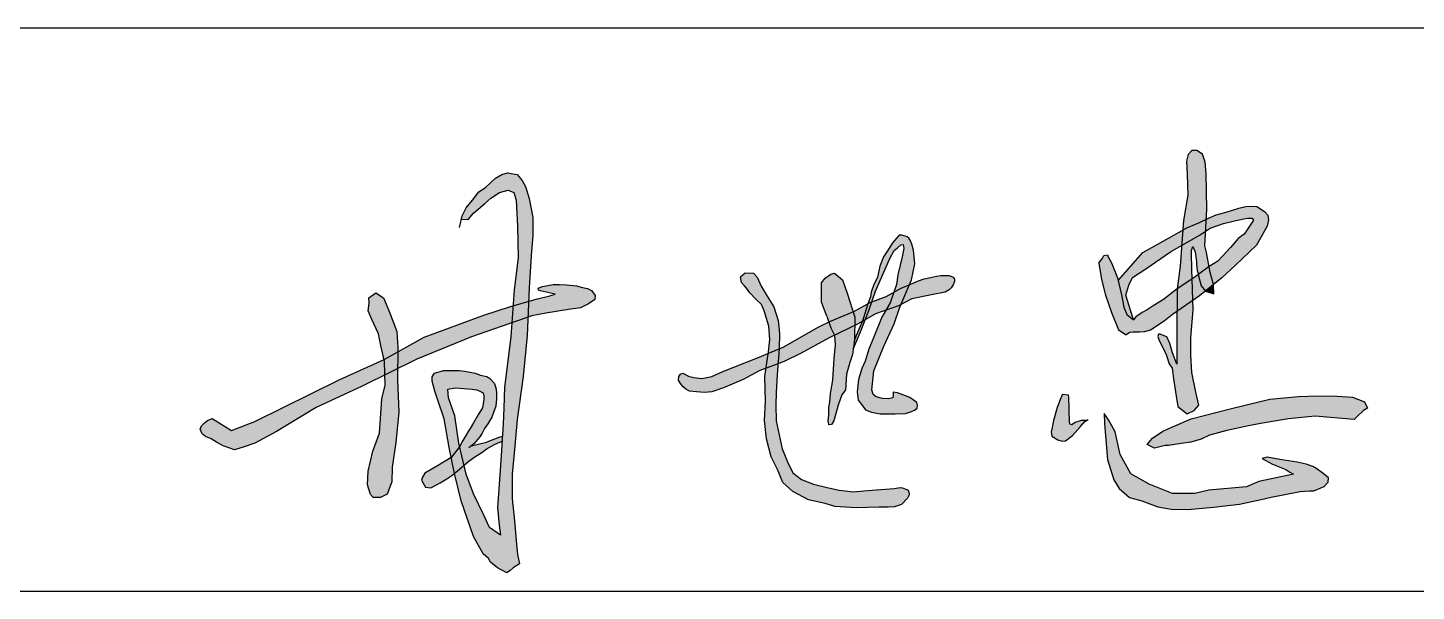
# Model space of a CAD drawing. Extents: x 9731685 to 18866768, y -962146 to 194094.
# Drawn here: x 9819025 to 9820628, y -252106 to -251456 of the extents above; entities that cross this region are included whole.
import ezdxf

# ---------------------------------------------------------------- set-up
doc = ezdxf.new("R2010")
doc.units = 0
doc.header["$LTSCALE"] = 1000
doc.layers.get('0').update_dxf_attribs({"linetype": 'CONTINUOUS'})
doc.layers.add('HATCH', color=254, linetype='CONTINUOUS')

msp = doc.modelspace()

# ---------------------------------------------------------------- hatches: boundary and pattern name
at = {"layer": 'HATCH'}
for points in [[(9820384.9, -251624.2), (9820383.9, -251611.2), (9820380.7, -251602.1), (9820374.4, -251597.9), (9820368.4, -251597.9), (9820364.2, -251602.5), (9820362.5, -251610.2), (9820363.2, -251625.3), (9820363.9, -251649.4), (9820359, -251678.5), (9820358.1, -251689.6), (9820362.8, -251686.9), (9820377.2, -251681.1), (9820385, -251677.3), (9820385.6, -251665.6)], [(9819605.7, -251719.1), (9819607.8, -251695.6), (9819607.6, -251675), (9819603.6, -251653.1), (9819599.3, -251639.5), (9819595.3, -251632.6), (9819589.7, -251625.6), (9819578.5, -251623.5), (9819572, -251625.4), (9819564.6, -251629.9), (9819553.1, -251640.6), (9819545.3, -251645.6), (9819538.1, -251655), (9819530.6, -251663.8), (9819526.3, -251673.4), (9819525.5, -251676.9), (9819532.9, -251677.6), (9819539.3, -251670.2), (9819552.4, -251659.1), (9819559.2, -251653), (9819569.3, -251646.3), (9819579.1, -251643.6), (9819585.8, -251646.3), (9819588.5, -251655.1), (9819589.9, -251685.1), (9819590.6, -251721.1), (9819586.2, -251758.9), (9819584.9, -251777), (9819602.7, -251771.9), (9819603.3, -251756.1)], [(9820456.4, -251672.5), (9820452.4, -251668.3), (9820443.6, -251662.6), (9820438.4, -251662), (9820430.7, -251662.3), (9820422.6, -251664.5), (9820408, -251668.9), (9820396.7, -251672.1), (9820387.7, -251676), (9820385, -251677.3), (9820384.3, -251691), (9820389.7, -251687.5), (9820405.2, -251682.2), (9820417.8, -251678.9), (9820428.6, -251676.6), (9820433.2, -251675.8), (9820438.1, -251675.9), (9820439.8, -251678.4), (9820428.8, -251694.4), (9820422, -251699.4), (9820413.3, -251709.8), (9820398.5, -251725.5), (9820388.4, -251731.5), (9820389.8, -251738.6), (9820393.6, -251752.4), (9820403.2, -251744.7), (9820419, -251730.1), (9820443.1, -251707.2), (9820455.4, -251685), (9820457.1, -251678)], [(9820385, -251677.3), (9820377.2, -251681.1), (9820362.8, -251686.9), (9820358.1, -251689.6), (9820356.9, -251707.3), (9820378.1, -251695.1), (9820384.3, -251691)], [(9820012.8, -251738.4), (9820020, -251722.4), (9820024.9, -251713.3), (9820028.6, -251710.2), (9820032.7, -251706.7), (9820035.2, -251706.2), (9820036, -251711), (9820034.1, -251720.4), (9820028.9, -251741.1), (9820027.6, -251752.6), (9820024.5, -251761.3), (9820025.9, -251760.6), (9820032.9, -251756.6), (9820042.6, -251752.4), (9820045, -251747.1), (9820048.7, -251728.6), (9820047.1, -251713), (9820045.3, -251705.8), (9820043.5, -251701.4), (9820041.8, -251698.8), (9820039.8, -251697.4), (9820033.6, -251695.6), (9820030.5, -251695.6), (9820022.9, -251704.5), (9820019.7, -251709.3), (9820016.3, -251714.7), (9820012.6, -251720.4), (9820008.4, -251731.2), (9820005.5, -251744.1), (9820001.1, -251753.6), (9819998.1, -251761.1), (9819997.6, -251766.8), (9819994.4, -251774.8), (9819997.2, -251773.2), (9819999.1, -251772.5), (9820003.4, -251760.3)], [(9820315.4, -251734.2), (9820343.7, -251714.8), (9820356.9, -251707.3), (9820358.1, -251689.6), (9820353.8, -251692.1), (9820329.3, -251706), (9820311.8, -251715.7), (9820283.4, -251747.7), (9820287.2, -251764.5), (9820290, -251778.6), (9820293.5, -251787.2), (9820301.1, -251793.3), (9820292.3, -251764.9), (9820295.6, -251753.3), (9820300.1, -251744.3)], [(9820384.3, -251691), (9820378.1, -251695.1), (9820356.9, -251707.3), (9820355.1, -251731.2), (9820351.6, -251757.6), (9820368.9, -251745.9), (9820368.6, -251734.6), (9820368.1, -251716.4), (9820368.2, -251713.1), (9820369.7, -251708.5), (9820372.5, -251714.9), (9820373.9, -251726), (9820374, -251729), (9820374.7, -251736.3), (9820376.2, -251740.5), (9820388.4, -251731.5), (9820385.3, -251715.5), (9820383.5, -251707.8)], [(9820282.7, -251744.9), (9820281.1, -251741), (9820275.6, -251727.4), (9820272, -251720.4), (9820271.3, -251718.2), (9820266.9, -251718.9), (9820265.3, -251722), (9820261.2, -251727.9), (9820264.3, -251746.6), (9820268.7, -251764.7), (9820275.9, -251784.6), (9820283.9, -251804.8), (9820292.6, -251810.6), (9820296.8, -251808), (9820300.4, -251807.5), (9820303, -251807.3), (9820308, -251807.3), (9820313.5, -251807.2), (9820320.6, -251805.2), (9820336.7, -251794.7), (9820346.1, -251787), (9820351.4, -251783.4), (9820351.6, -251757.6), (9820335.7, -251769.8), (9820323.8, -251777.2), (9820316.8, -251781.5), (9820311.2, -251784.6), (9820303.8, -251789.9), (9820301.1, -251793.3), (9820293.5, -251787.2), (9820290, -251778.6), (9820287.2, -251764.5)], [(9819891, -251793.9), (9819885.9, -251778.2), (9819878.4, -251766), (9819871.4, -251754.5), (9819866.7, -251744.1), (9819862.5, -251739.2), (9819852.9, -251738.8), (9819847.6, -251743.7), (9819848.7, -251750.3), (9819851.6, -251753.7), (9819854.4, -251756.8), (9819858.2, -251762), (9819865.1, -251769.2), (9819871.8, -251775.4), (9819874.8, -251782.9), (9819880.2, -251800.5), (9819881.5, -251815.7), (9819879.6, -251830.1), (9819879.3, -251832.1), (9819892, -251826.7), (9819892.5, -251808.8)], [(9819970.5, -251762.5), (9819965.2, -251746.9), (9819956, -251739.3), (9819951.6, -251740.5), (9819945.2, -251745.3), (9819940.8, -251750.5), (9819940.8, -251758.9), (9819940.8, -251773), (9819947.2, -251789), (9819949.5, -251795.7), (9819950.5, -251795.2), (9819977.5, -251783.8)], [(9820083.8, -251761.1), (9820088.5, -251758.6), (9820090.6, -251756.3), (9820092.8, -251752.8), (9820094.3, -251749), (9820094.3, -251746.2), (9820093.9, -251745.1), (9820092.9, -251743.8), (9820088.3, -251742.2), (9820078.9, -251742.2), (9820073.9, -251742.9), (9820066.9, -251744.2), (9820059.3, -251745.9), (9820051.6, -251748.6), (9820043.9, -251751.9), (9820042.6, -251752.4), (9820032.4, -251775.6), (9820045.2, -251768.8), (9820067.9, -251764.5)], [(9820368.9, -251745.9), (9820351.6, -251757.6), (9820351.4, -251783.4), (9820369.6, -251770.9)], [(9820379.3, -251754), (9820376, -251742.5), (9820376.2, -251740.5), (9820370.6, -251744.7), (9820368.9, -251745.9), (9820369.6, -251770.9), (9820377.4, -251765.6), (9820384.2, -251760)], [(9820389.8, -251738.6), (9820388.4, -251731.5), (9820388.4, -251731.5), (9820376.2, -251740.5), (9820376, -251742.5), (9820379.3, -251754), (9820384.2, -251760), (9820393.6, -251752.4)], [(9819450.7, -251806.6), (9819442.3, -251784.5), (9819435.3, -251767.8), (9819426.5, -251762.2), (9819418.3, -251767.8), (9819418.9, -251774.1), (9819417.7, -251782.9), (9819422, -251792.8), (9819429.5, -251809.3), (9819432.4, -251822.7), (9819436, -251839), (9819451.9, -251830.2), (9819452, -251825.1)], [(9819672, -251774.7), (9819679.4, -251769.6), (9819679.6, -251765.3), (9819675.3, -251759.5), (9819670.7, -251757.2), (9819665, -251755.8), (9819658.2, -251754.1), (9819646.6, -251752.9), (9819638.6, -251752.5), (9819631, -251752.5), (9819625, -251753.5), (9819618.8, -251754.7), (9819614, -251756.8), (9819614.5, -251759.3), (9819619.6, -251760.5), (9819626.4, -251762.2), (9819633.4, -251763.6), (9819627.2, -251765.5), (9819613, -251769), (9819602.7, -251771.9), (9819602, -251790.3), (9819606.6, -251788.7), (9819622.9, -251785.4), (9819648.7, -251781.1), (9819662.9, -251779.5)], [(9820020.3, -251773.4), (9820024.5, -251761.3), (9820015.6, -251766.2), (9819999.1, -251772.5), (9819995.6, -251782.3), (9819991.4, -251793.1), (9820003.3, -251786.3), (9820015.3, -251782)], [(9820042.6, -251752.4), (9820032.9, -251756.6), (9820025.9, -251760.6), (9820024.5, -251761.3), (9820020.3, -251773.4), (9820015.3, -251782), (9820030, -251776.9), (9820032.4, -251775.6)], [(9820393.6, -251752.4), (9820384.2, -251760), (9820394, -251763.1)], [(9819536.9, -251812.9), (9819583.6, -251796.7), (9819584.9, -251777), (9819582, -251777.9), (9819551.3, -251787.9), (9819482.4, -251813.3), (9819451.9, -251830.2), (9819451.6, -251849.6), (9819473.9, -251838.5)], [(9819602.7, -251771.9), (9819584.9, -251777), (9819583.6, -251796.7), (9819602, -251790.3)], [(9819994.4, -251774.8), (9819978.9, -251783.2), (9819977.5, -251783.8), (9819979.6, -251790), (9819979.3, -251799.6), (9819983.1, -251797.8), (9819988.1, -251794.9)], [(9820024.7, -251797.9), (9820031.2, -251778.4), (9820032.4, -251775.6), (9820030, -251776.9), (9820015.3, -251782), (9820010.5, -251790.3), (9820002.7, -251810.2), (9819995.6, -251827.1), (9819991.2, -251840.7), (9819987.7, -251849.5), (9819983.8, -251862.2), (9819982.2, -251876.4), (9819983.2, -251885.9), (9819989.9, -251894.5), (9819991.9, -251897), (9819998.7, -251899.7), (9820008.6, -251901.5), (9820015.2, -251901.6), (9820026.1, -251901.6), (9820037.9, -251901.2), (9820045, -251898.9), (9820048.5, -251897.3), (9820051.4, -251895.3), (9820051.9, -251892.2), (9820051.1, -251888.5), (9820043, -251882.8), (9820038, -251881), (9820028.6, -251877.5), (9820023.5, -251876.7), (9820023.5, -251880.6), (9820023.3, -251883), (9820018, -251884.3), (9820011.2, -251884.1), (9820004.2, -251882.2), (9820000.5, -251879.2), (9819998.9, -251874.1), (9820001.3, -251852.2), (9820013.1, -251823.6)], [(9819999.1, -251772.5), (9819997.2, -251773.2), (9819994.4, -251774.8), (9819988.1, -251794.9), (9819991.4, -251793.1), (9819995.6, -251782.3)], [(9820369.9, -251781.5), (9820369.6, -251770.9), (9820351.4, -251783.4), (9820351.2, -251810.2), (9820351.1, -251831.5), (9820351.2, -251844.5), (9820346, -251831.2), (9820343.1, -251820.5), (9820339.7, -251813), (9820334.8, -251811), (9820332.1, -251809.9), (9820330, -251809.6), (9820329.2, -251812.6), (9820330.9, -251817.1), (9820336.7, -251828.3), (9820339.4, -251834.3), (9820342.4, -251843.8), (9820345.8, -251848.8), (9820347.5, -251861.4), (9820350.2, -251881.4), (9820352.5, -251893.1), (9820363.1, -251901.5), (9820371.1, -251897.9), (9820376.6, -251891.5), (9820373.1, -251876.8), (9820368.6, -251853.9), (9820367.4, -251834), (9820367.4, -251813.9)], [(9819530.7, -251971.3), (9819528.2, -251960.8), (9819520.6, -251967.4), (9819517.4, -251970.2), (9819517.4, -251970.3), (9819524.9, -252002.1), (9819539.3, -252043.3), (9819550.3, -252063.3), (9819556.5, -252068.6), (9819559, -252072.7), (9819566.8, -252079.5), (9819577.7, -252085.1), (9819581.6, -252082.5), (9819585, -252079.3), (9819592.3, -252074.8), (9819590.1, -252063.9), (9819588.4, -252047.8), (9819586.5, -252025.1), (9819583.7, -251999.7), (9819584, -251971.2), (9819586.9, -251939), (9819589.7, -251908.2), (9819596.6, -251858.7), (9819601.2, -251811.1), (9819602, -251790.3), (9819583.6, -251796.7), (9819582.5, -251812.9), (9819575, -251870.7), (9819574.4, -251895), (9819573.4, -251913.2), (9819571.3, -251949.7), (9819569.3, -251977.6), (9819567, -252009.7), (9819569, -252029.9), (9819570.3, -252041.6), (9819557.6, -252032.7), (9819551.1, -252018.5), (9819539.1, -251993.8)], [(9819979.6, -251790), (9819977.5, -251783.8), (9819950.5, -251795.2), (9819949.5, -251795.7), (9819951.8, -251802.3), (9819956, -251811), (9819979.3, -251799.6)], [(9819991.4, -251793.1), (9819988.1, -251794.9), (9819980.9, -251811.3), (9819978.7, -251817.8), (9819977.6, -251827.2), (9819985.8, -251807.1)], [(9819949.8, -251814.1), (9819956, -251811), (9819951.8, -251802.3), (9819949.5, -251795.7), (9819937.8, -251801.4), (9819896.6, -251824.7), (9819892, -251826.7), (9819890.8, -251843.9), (9819897.9, -251841.2), (9819917.6, -251831.5)], [(9819978.9, -251816.3), (9819979.3, -251799.6), (9819956, -251811), (9819956.6, -251821.9), (9819955.1, -251837.7), (9819953.7, -251862.9), (9819951.1, -251878), (9819950.3, -251888.3), (9819949.2, -251894.2), (9819949, -251899.3), (9819949, -251903.7), (9819948.4, -251909.4), (9819948.5, -251912.2), (9819949, -251913.5), (9819949.7, -251914.2), (9819952.4, -251914), (9819955.3, -251909.7), (9819960.3, -251891.6), (9819964.4, -251879.6), (9819968.5, -251874), (9819969.7, -251855.9), (9819973.7, -251842.3), (9819976.9, -251833.1)], [(9819892, -251826.7), (9819879.3, -251832.1), (9819877, -251849.1), (9819890.8, -251843.9)], [(9819357.5, -251894.5), (9819410.8, -251869.9), (9819436.9, -251856.9), (9819436.5, -251841.4), (9819436, -251839), (9819384.8, -251862.2), (9819286.9, -251910.6), (9819260, -251920.8), (9819237.6, -251907.1), (9819232.3, -251909.3), (9819228.8, -251912), (9819225.3, -251915.5), (9819223.5, -251919.2), (9819225.9, -251924.6), (9819229.8, -251927.7), (9819236.4, -251930.4), (9819242.4, -251934.3), (9819250.1, -251938.6), (9819263.5, -251943.3), (9819274.6, -251939.6), (9819286.6, -251935.3), (9819311.9, -251922.1)], [(9819451.9, -251830.2), (9819436, -251839), (9819436.5, -251841.4), (9819436.9, -251856.9), (9819451.6, -251849.6)], [(9819869, -251852.1), (9819877, -251849.1), (9819879.3, -251832.1), (9819867.2, -251837.2), (9819827, -251852.7), (9819814.5, -251858.6), (9819802.7, -251860.7), (9819793.6, -251859.8), (9819787.4, -251858.2), (9819780.9, -251854.9), (9819778.2, -251855.8), (9819776.1, -251858.4), (9819775.8, -251862.7), (9819778.2, -251866.8), (9819781.2, -251870.5), (9819784.3, -251873.2), (9819788.7, -251875.4), (9819796.6, -251876.4), (9819805.7, -251877), (9819814.5, -251876.4), (9819828, -251871.6), (9819850.7, -251862.2)], [(9819452.9, -251899.6), (9819451.4, -251862.2), (9819451.6, -251849.6), (9819436.9, -251856.9), (9819437.2, -251868.4), (9819433.3, -251884.3), (9819430.8, -251924), (9819422.9, -251944.6), (9819417.7, -251967.8), (9819416.8, -251983.6), (9819420.2, -251994.8), (9819423.4, -251998), (9819432, -251998), (9819439.4, -251994.4), (9819445.1, -251980), (9819445.5, -251963), (9819449.6, -251934.6)], [(9819558.2, -251860.9), (9819554.5, -251858.6), (9819547.4, -251856.9), (9819541, -251854.9), (9819535.3, -251853.5), (9819528.8, -251852.5), (9819522.8, -251851.8), (9819513, -251851.8), (9819504.6, -251851.8), (9819494.1, -251854.9), (9819491.4, -251858.9), (9819491.4, -251864), (9819494.4, -251875.4), (9819497.5, -251884.8), (9819505.2, -251907.4), (9819511, -251940.4), (9819513.5, -251952), (9819523.2, -251939.6), (9819522.2, -251935.3), (9819517.6, -251904.1), (9819510.2, -251883.1), (9819509.4, -251873.1), (9819518.5, -251871.6), (9819537.6, -251873.3), (9819543, -251873.9), (9819547.2, -251875.9), (9819550.2, -251877.4), (9819551.3, -251880.9), (9819551.3, -251885.2), (9819549.6, -251894.6), (9819544.8, -251902), (9819539.1, -251912), (9819535.2, -251918.5), (9819533, -251922.2), (9819530.2, -251926.5), (9819527, -251932.6), (9819523.2, -251939.6), (9819528.2, -251960.8), (9819533.7, -251956.1), (9819540.9, -251951.3), (9819548.9, -251946.3), (9819555, -251941.8), (9819564.1, -251936.8), (9819572.3, -251933.1), (9819572.6, -251927.5), (9819568.9, -251928.5), (9819558.7, -251932.4), (9819554.3, -251934.2), (9819543.2, -251937.2), (9819536.8, -251938.6), (9819539.6, -251936.4), (9819546.7, -251928.3), (9819549.4, -251923.9), (9819552.1, -251918.5), (9819555.8, -251913.2), (9819560.5, -251905.4), (9819564.9, -251892.9), (9819565.6, -251884.5), (9819565.6, -251878.1), (9819565.3, -251873.1), (9819563.6, -251866.7)], [(9819888.2, -251891.3), (9819888.5, -251877.2), (9819889.9, -251856.6), (9819890.8, -251843.9), (9819877, -251849.1), (9819875.7, -251858.6), (9819876.2, -251887.1), (9819875.3, -251909.5), (9819877.3, -251930.4), (9819883, -251951.2), (9819890, -251966), (9819896.5, -251980.7), (9819907.8, -251991.3), (9819926, -252001), (9819945.3, -252005.2), (9819956.4, -252008.6), (9819980.9, -252010.2), (9820007.5, -252009.5), (9820017.9, -252009.3), (9820025.4, -252008.8), (9820033.2, -252006.4), (9820040.4, -251998.8), (9820042.2, -251995.2), (9820042.2, -251993.5), (9820041, -251989.8), (9820038.2, -251988.4), (9820034.6, -251987.1), (9820031.8, -251986.6), (9820024.8, -251987.8), (9820004.3, -251989.2), (9819990, -251990.5), (9819977.8, -251991.6), (9819961.3, -251989.6), (9819949, -251987), (9819931.7, -251982.9), (9819917.9, -251977.3), (9819907.8, -251969.6), (9819901.8, -251956.9), (9819895.5, -251942.2), (9819891.9, -251925.8), (9819888.8, -251909.8)], [(9820240.1, -251916.3), (9820245.1, -251910.3), (9820246.9, -251909.1), (9820241.1, -251908.8), (9820233.8, -251911.3), (9820229.8, -251913.8), (9820227.1, -251913.3), (9820226.8, -251910.5), (9820226.8, -251906.7), (9820226.3, -251901), (9820226.3, -251896.7), (9820226.3, -251890.7), (9820226.1, -251887.2), (9820226.1, -251882.7), (9820225.6, -251879.6), (9820219, -251879.1), (9820217, -251884.4), (9820213.2, -251894.4), (9820208.7, -251909.5), (9820207.2, -251917.5), (9820206.2, -251922.3), (9820207, -251927.3), (9820213.7, -251931.6), (9820218.8, -251933.1), (9820222.8, -251932.8), (9820230.8, -251926.6)], [(9820409, -251921), (9820434, -251915.4), (9820450.2, -251912.4), (9820480.1, -251907.3), (9820510.7, -251904.2), (9820556, -251908), (9820559.3, -251904.7), (9820566.6, -251897.8), (9820571.2, -251895), (9820567.9, -251887.9), (9820553.9, -251882.6), (9820536.4, -251881.3), (9820514.2, -251880.8), (9820491.8, -251881.6), (9820458.4, -251884.6), (9820430.2, -251891.5), (9820412.8, -251895.8), (9820367.8, -251907.6), (9820348.2, -251916), (9820334.9, -251921.5), (9820323.2, -251929.9), (9820316.9, -251937), (9820325.3, -251941.1), (9820337.5, -251938.3), (9820341.6, -251938.1), (9820356.1, -251936), (9820367.3, -251934.2), (9820379.2, -251930.7), (9820388.9, -251926.1)], [(9820279.9, -251922.6), (9820272.3, -251908.6), (9820267.2, -251901.2), (9820267.5, -251913), (9820271, -251954.3), (9820278.6, -251977.8), (9820284.6, -251987.6), (9820296.6, -251998.2), (9820310.7, -252002.2), (9820329.2, -252009.1), (9820344.8, -252011.7), (9820363.7, -252011.9), (9820393.4, -252009.5), (9820423.5, -252006), (9820432.3, -252004), (9820448.7, -252000.6), (9820460, -251997.6), (9820493.5, -251991.3), (9820504.2, -251990.5), (9820509.2, -251990.5), (9820521.3, -251985.3), (9820526, -251980.4), (9820526.2, -251975.6), (9820519.9, -251970.6), (9820512.9, -251965.1), (9820508.2, -251962.3), (9820500.6, -251959.7), (9820489.9, -251957.5), (9820469.9, -251954.2), (9820455.6, -251951.6), (9820449.6, -251953), (9820461, -251959.5), (9820465.5, -251961.3), (9820476.8, -251965.9), (9820481.6, -251968.9), (9820486, -251971.2), (9820446, -251979.8), (9820431.4, -251985.8), (9820388, -251989.7), (9820371.8, -251993.6), (9820346.2, -251993.6), (9820319.3, -251982.6), (9820298, -251970.7), (9820285.8, -251948.6)], [(9819517.4, -251970.2), (9819513.5, -251952), (9819497.8, -251961.5), (9819483, -251970), (9819480.2, -251974.6), (9819479.3, -251978.2), (9819483.9, -251986.1), (9819490, -251987.1), (9819500.9, -251981.3), (9819508.3, -251976.7), (9819514.3, -251972.8)], [(9819523.2, -251939.6), (9819513.5, -251952), (9819517.4, -251970.2), (9819520.6, -251967.4), (9819528.2, -251960.8)]]:
    msp.add_hatch(color=256, dxfattribs=at).paths.add_polyline_path(points)

# ---------------------------------------------------------------- linework, layer by layer
for p, q in [((9817456.8, -251456.3), (9828456.8, -251456.3)), ((9817456.8, -252106.3), (9822956.8, -252106.3))]:
    msp.add_line(p, q)
for points in [[(9820376, -251742.5), (9820379.3, -251754), (9820384.2, -251760), (9820394, -251763.1), (9820393.6, -251752.4), (9820389.8, -251738.6), (9820385.3, -251715.5), (9820383.5, -251707.8), (9820385.6, -251665.6), (9820384.9, -251624.2), (9820383.9, -251611.2), (9820380.7, -251602.1), (9820374.4, -251597.9), (9820368.4, -251597.9), (9820364.2, -251602.5), (9820362.5, -251610.2), (9820363.2, -251625.3), (9820363.9, -251649.4), (9820359, -251678.5), (9820355.1, -251731.2), (9820351.6, -251757.6), (9820351.2, -251810.2), (9820351.1, -251831.5), (9820351.2, -251844.5), (9820346, -251831.2), (9820343.1, -251820.5), (9820339.7, -251813)], [(9819523.1, -251686.8), (9819526.3, -251673.4), (9819530.6, -251663.8), (9819538.1, -251655), (9819545.3, -251645.6), (9819553.1, -251640.6), (9819564.6, -251629.9), (9819572, -251625.4), (9819578.5, -251623.5), (9819589.7, -251625.6), (9819595.3, -251632.6), (9819599.3, -251639.5), (9819603.6, -251653.1), (9819607.6, -251675), (9819607.8, -251695.6), (9819605.7, -251719.1), (9819603.3, -251756.1), (9819601.2, -251811.1), (9819596.6, -251858.7), (9819589.7, -251908.2), (9819586.9, -251939), (9819584, -251971.2), (9819583.7, -251999.7), (9819586.5, -252025.1), (9819588.4, -252047.8), (9819590.1, -252063.9), (9819592.3, -252074.8), (9819585, -252079.3), (9819581.6, -252082.5), (9819577.7, -252085.1), (9819566.8, -252079.5), (9819559, -252072.7), (9819556.5, -252068.6), (9819550.3, -252063.3), (9819539.3, -252043.3), (9819524.9, -252002.1), (9819517.4, -251970.3), (9819511, -251940.4), (9819505.2, -251907.4), (9819497.5, -251884.8), (9819494.4, -251875.4), (9819491.4, -251864), (9819491.4, -251858.9), (9819494.1, -251854.9), (9819494.1, -251854.9), (9819504.6, -251851.8), (9819513, -251851.8), (9819513, -251851.8), (9819522.8, -251851.8), (9819528.8, -251852.5), (9819535.3, -251853.5), (9819541, -251854.9), (9819547.4, -251856.9), (9819554.5, -251858.6), (9819558.2, -251860.9), (9819563.6, -251866.7), (9819565.3, -251873.1), (9819565.6, -251878.1), (9819565.6, -251884.5), (9819564.9, -251892.9), (9819560.5, -251905.4), (9819555.8, -251913.2), (9819552.1, -251918.5), (9819549.4, -251923.9), (9819546.7, -251928.3), (9819546.7, -251928.3), (9819539.6, -251936.4), (9819533.9, -251940.8)], [(9819525.5, -251676.9), (9819532.9, -251677.6), (9819532.9, -251677.6), (9819539.3, -251670.2), (9819552.4, -251659.1), (9819559.2, -251653), (9819569.3, -251646.3), (9819579.1, -251643.6), (9819579.1, -251643.6), (9819585.8, -251646.3), (9819588.5, -251655.1), (9819589.9, -251685.1), (9819590.6, -251721.1), (9819586.2, -251758.9), (9819582.5, -251812.9), (9819575, -251870.7), (9819574.4, -251895), (9819573.4, -251913.2), (9819571.3, -251949.7), (9819569.3, -251977.6), (9819567, -252009.7), (9819569, -252029.9), (9819570.3, -252041.6), (9819570.3, -252041.6), (9819557.6, -252032.7), (9819551.1, -252018.5), (9819539.1, -251993.8), (9819530.7, -251971.3), (9819522.2, -251935.3), (9819517.6, -251904.1), (9819510.2, -251883.1), (9819509.4, -251873.1), (9819509.4, -251873.1), (9819518.5, -251871.6), (9819537.6, -251873.3), (9819537.6, -251873.3), (9819543, -251873.9), (9819547.2, -251875.9), (9819550.2, -251877.4), (9819551.3, -251880.9), (9819551.3, -251885.2), (9819549.6, -251894.6), (9819544.8, -251902), (9819539.1, -251912), (9819535.2, -251918.5), (9819533, -251922.2), (9819530.2, -251926.5), (9819527, -251932.6), (9819523.2, -251939.6), (9819513.5, -251952), (9819497.8, -251961.5), (9819483, -251970), (9819480.2, -251974.6), (9819479.3, -251978.2), (9819483.9, -251986.1), (9819490, -251987.1), (9819500.9, -251981.3), (9819508.3, -251976.7), (9819514.3, -251972.8), (9819520.6, -251967.4), (9819533.7, -251956.1), (9819540.9, -251951.3), (9819548.9, -251946.3), (9819555, -251941.8), (9819564.1, -251936.8), (9819572.3, -251933.1)], [(9820283.4, -251747.7), (9820311.8, -251715.7), (9820329.3, -251706), (9820353.8, -251692.1), (9820362.8, -251686.9), (9820377.2, -251681.1), (9820387.7, -251676), (9820396.7, -251672.1), (9820408, -251668.9), (9820422.6, -251664.5), (9820430.7, -251662.3), (9820438.4, -251662), (9820443.6, -251662.6), (9820452.4, -251668.3), (9820456.4, -251672.5), (9820457.1, -251678), (9820455.4, -251685), (9820443.1, -251707.2), (9820419, -251730.1), (9820403.2, -251744.7), (9820377.4, -251765.6), (9820346.1, -251787), (9820336.7, -251794.7), (9820320.6, -251805.2), (9820313.5, -251807.2), (9820308, -251807.3), (9820303, -251807.3), (9820300.4, -251807.5), (9820296.8, -251808), (9820292.6, -251810.6)], [(9820261.2, -251727.9), (9820265.3, -251722), (9820266.9, -251718.9), (9820266.9, -251718.9), (9820271.3, -251718.2), (9820272, -251720.4), (9820275.6, -251727.4), (9820281.1, -251741), (9820282.7, -251744.9), (9820287.2, -251764.5), (9820290, -251778.6), (9820293.5, -251787.2), (9820301.1, -251793.3), (9820292.3, -251764.9), (9820295.6, -251753.3), (9820300.1, -251744.3), (9820315.4, -251734.2), (9820343.7, -251714.8), (9820378.1, -251695.1), (9820389.7, -251687.5), (9820405.2, -251682.2), (9820417.8, -251678.9), (9820428.6, -251676.6), (9820433.2, -251675.8), (9820438.1, -251675.9), (9820439.8, -251678.4), (9820428.8, -251694.4), (9820422, -251699.4), (9820413.3, -251709.8), (9820398.5, -251725.5), (9820388.4, -251731.5), (9820370.6, -251744.7), (9820351.6, -251757.6), (9820335.7, -251769.8), (9820323.8, -251777.2), (9820316.8, -251781.5), (9820311.2, -251784.6), (9820303.8, -251789.9), (9820301.1, -251793.3)], [(9819977.6, -251827.2), (9819985.8, -251807.1), (9819995.6, -251782.3), (9820003.4, -251760.3), (9820012.8, -251738.4), (9820020, -251722.4), (9820024.9, -251713.3), (9820028.6, -251710.2), (9820032.7, -251706.7), (9820035.2, -251706.2), (9820036, -251711), (9820034.1, -251720.4), (9820028.9, -251741.1), (9820027.6, -251752.6), (9820020.3, -251773.4), (9820010.5, -251790.3), (9820002.7, -251810.2), (9819995.6, -251827.1), (9819991.2, -251840.7), (9819987.7, -251849.5), (9819983.8, -251862.2), (9819982.2, -251876.4), (9819983.2, -251885.9), (9819989.9, -251894.5), (9819991.9, -251897), (9819998.7, -251899.7), (9820008.6, -251901.5), (9820015.2, -251901.6), (9820026.1, -251901.6), (9820037.9, -251901.2), (9820045, -251898.9), (9820048.5, -251897.3), (9820051.4, -251895.3), (9820051.9, -251892.2), (9820051.1, -251888.5), (9820043, -251882.8), (9820038, -251881), (9820028.6, -251877.5), (9820023.5, -251876.7), (9820023.5, -251880.6), (9820023.3, -251883), (9820018, -251884.3), (9820011.2, -251884.1), (9820004.2, -251882.2), (9820000.5, -251879.2), (9819998.9, -251874.1), (9820001.3, -251852.2), (9820013.1, -251823.6), (9820024.7, -251797.9), (9820031.2, -251778.4), (9820045, -251747.1), (9820048.7, -251728.6), (9820047.1, -251713), (9820045.3, -251705.8), (9820043.5, -251701.4), (9820041.8, -251698.8), (9820039.8, -251697.4), (9820033.6, -251695.6), (9820030.5, -251695.6), (9820022.9, -251704.5), (9820019.7, -251709.3), (9820016.3, -251714.7), (9820012.6, -251720.4), (9820008.4, -251731.2), (9820005.5, -251744.1), (9820001.1, -251753.6), (9819998.1, -251761.1), (9819997.6, -251766.8)], [(9820339.7, -251813), (9820334.8, -251811), (9820332.1, -251809.9), (9820330, -251809.6), (9820329.2, -251812.6), (9820330.9, -251817.1), (9820336.7, -251828.3), (9820339.4, -251834.3), (9820342.4, -251843.8), (9820345.8, -251848.8), (9820347.5, -251861.4), (9820350.2, -251881.4), (9820352.5, -251893.1), (9820363.1, -251901.5), (9820371.1, -251897.9), (9820376.6, -251891.5), (9820376.6, -251891.5), (9820373.1, -251876.8), (9820368.6, -251853.9), (9820367.4, -251834), (9820367.4, -251813.9), (9820369.9, -251781.5), (9820368.6, -251734.6), (9820368.1, -251716.4), (9820368.2, -251713.1), (9820369.7, -251708.5), (9820369.7, -251708.5), (9820372.5, -251714.9), (9820373.9, -251726), (9820374, -251729), (9820374.7, -251736.3), (9820376.2, -251740.5), (9820376, -251742.5)], [(9820261.2, -251727.9), (9820264.3, -251746.6), (9820268.7, -251764.7), (9820275.9, -251784.6), (9820283.9, -251804.8), (9820292.6, -251810.6)], [(9820092.9, -251743.8), (9820093.9, -251745.1), (9820094.3, -251746.2), (9820094.3, -251749), (9820092.8, -251752.8), (9820090.6, -251756.3), (9820088.5, -251758.6), (9820083.8, -251761.1), (9820067.9, -251764.5), (9820045.2, -251768.8), (9820030, -251776.9), (9820003.3, -251786.3), (9819983.1, -251797.8), (9819949.8, -251814.1), (9819917.6, -251831.5), (9819897.9, -251841.2), (9819869, -251852.1), (9819850.7, -251862.2), (9819828, -251871.6), (9819814.5, -251876.4), (9819805.7, -251877), (9819796.6, -251876.4), (9819788.7, -251875.4), (9819784.3, -251873.2), (9819781.2, -251870.5), (9819778.2, -251866.8), (9819775.8, -251862.7), (9819776.1, -251858.4), (9819778.2, -251855.8), (9819780.9, -251854.9)], [(9819780.9, -251854.9), (9819787.4, -251858.2), (9819793.6, -251859.8), (9819802.7, -251860.7), (9819814.5, -251858.6), (9819827, -251852.7), (9819867.2, -251837.2), (9819896.6, -251824.7), (9819937.8, -251801.4), (9819950.5, -251795.2), (9819978.9, -251783.2), (9819997.2, -251773.2), (9820015.6, -251766.2), (9820025.9, -251760.6), (9820032.9, -251756.6), (9820043.9, -251751.9), (9820051.6, -251748.6), (9820059.3, -251745.9), (9820066.9, -251744.2), (9820073.9, -251742.9), (9820078.9, -251742.2), (9820088.3, -251742.2), (9820088.3, -251742.2), (9820092.9, -251743.8)], [(9819848.7, -251750.3), (9819847.6, -251743.7), (9819852.9, -251738.8), (9819862.5, -251739.2), (9819866.7, -251744.1), (9819871.4, -251754.5), (9819878.4, -251766), (9819885.9, -251778.2), (9819891, -251793.9), (9819892.5, -251808.8), (9819892, -251826.7), (9819889.9, -251856.6), (9819888.5, -251877.2), (9819888.2, -251891.3), (9819888.8, -251909.8), (9819891.9, -251925.8), (9819895.5, -251942.2), (9819901.8, -251956.9), (9819907.8, -251969.6), (9819917.9, -251977.3), (9819931.7, -251982.9), (9819949, -251987), (9819961.3, -251989.6), (9819977.8, -251991.6), (9819990, -251990.5), (9820004.3, -251989.2), (9820024.8, -251987.8), (9820031.8, -251986.6), (9820034.6, -251987.1), (9820038.2, -251988.4), (9820041, -251989.8), (9820042.2, -251993.5), (9820042.2, -251995.2), (9820040.4, -251998.8), (9820033.2, -252006.4), (9820025.4, -252008.8), (9820017.9, -252009.3), (9820007.5, -252009.5), (9819980.9, -252010.2), (9819956.4, -252008.6), (9819945.3, -252005.2), (9819926, -252001), (9819907.8, -251991.3), (9819896.5, -251980.7), (9819890, -251966), (9819883, -251951.2), (9819877.3, -251930.4), (9819875.3, -251909.5), (9819876.2, -251887.1), (9819875.7, -251858.6), (9819879.6, -251830.1), (9819881.5, -251815.7), (9819880.2, -251800.5), (9819874.8, -251782.9), (9819871.8, -251775.4), (9819865.1, -251769.2), (9819858.2, -251762), (9819854.4, -251756.8), (9819851.6, -251753.7), (9819848.7, -251750.3)], [(9819947.2, -251789), (9819940.8, -251773), (9819940.8, -251758.9), (9819940.8, -251750.5), (9819945.2, -251745.3), (9819951.6, -251740.5), (9819956, -251739.3), (9819965.2, -251746.9), (9819970.5, -251762.5), (9819979.6, -251790), (9819978.9, -251816.3), (9819976.9, -251833.1), (9819973.7, -251842.3), (9819969.7, -251855.9), (9819968.5, -251874), (9819964.4, -251879.6), (9819960.3, -251891.6), (9819955.3, -251909.7), (9819952.4, -251914), (9819949.7, -251914.2)], [(9819237.6, -251907.1), (9819260, -251920.8), (9819286.9, -251910.6), (9819384.8, -251862.2), (9819436, -251839), (9819482.4, -251813.3), (9819551.3, -251787.9), (9819582, -251777.9), (9819613, -251769), (9819627.2, -251765.5), (9819633.4, -251763.6), (9819626.4, -251762.2), (9819619.6, -251760.5), (9819614.5, -251759.3), (9819614.5, -251759.3), (9819614, -251756.8), (9819618.8, -251754.7), (9819625, -251753.5), (9819631, -251752.5), (9819638.6, -251752.5), (9819646.6, -251752.9), (9819658.2, -251754.1), (9819665, -251755.8), (9819670.7, -251757.2), (9819675.3, -251759.5), (9819679.6, -251765.3), (9819679.4, -251769.6), (9819672, -251774.7), (9819662.9, -251779.5), (9819648.7, -251781.1), (9819622.9, -251785.4), (9819606.6, -251788.7), (9819536.9, -251812.9), (9819473.9, -251838.5), (9819410.8, -251869.9), (9819357.5, -251894.5), (9819311.9, -251922.1), (9819286.6, -251935.3), (9819274.6, -251939.6), (9819263.5, -251943.3), (9819250.1, -251938.6), (9819242.4, -251934.3), (9819236.4, -251930.4), (9819229.8, -251927.7), (9819225.9, -251924.6), (9819223.5, -251919.2), (9819225.3, -251915.5), (9819228.8, -251912), (9819232.3, -251909.3), (9819237.6, -251907.1)], [(9819418.3, -251767.8), (9819426.5, -251762.2), (9819435.3, -251767.8), (9819442.3, -251784.5), (9819450.7, -251806.6), (9819452, -251825.1), (9819451.4, -251862.2), (9819452.9, -251899.6), (9819449.6, -251934.6), (9819445.5, -251963), (9819445.1, -251980), (9819439.4, -251994.4), (9819432, -251998), (9819423.4, -251998), (9819420.2, -251994.8), (9819416.8, -251983.6), (9819417.7, -251967.8), (9819422.9, -251944.6), (9819430.8, -251924), (9819433.3, -251884.3), (9819437.2, -251868.4), (9819436.5, -251841.4), (9819432.4, -251822.7), (9819429.5, -251809.3), (9819422, -251792.8), (9819417.7, -251782.9), (9819418.9, -251774.1), (9819418.3, -251767.8)], [(9819997.6, -251766.8), (9819994.4, -251774.8), (9819988.1, -251794.9), (9819980.9, -251811.3), (9819978.7, -251817.8)], [(9819947.2, -251789), (9819951.8, -251802.3), (9819956, -251811), (9819956.6, -251821.9), (9819955.1, -251837.7), (9819953.7, -251862.9), (9819951.1, -251878), (9819950.3, -251888.3), (9819949.2, -251894.2), (9819949, -251899.3), (9819949, -251903.7), (9819948.4, -251909.4), (9819948.5, -251912.2)], [(9820219, -251879.1), (9820217, -251884.4), (9820213.2, -251894.4), (9820208.7, -251909.5), (9820207.2, -251917.5), (9820206.2, -251922.3), (9820207, -251927.3), (9820207, -251927.3), (9820213.7, -251931.6), (9820218.8, -251933.1), (9820222.8, -251932.8), (9820230.8, -251926.6), (9820240.1, -251916.3), (9820245.1, -251910.3), (9820248.7, -251908)], [(9820219, -251879.1), (9820225.6, -251879.6), (9820226.1, -251882.7), (9820226.1, -251887.2), (9820226.3, -251890.7), (9820226.3, -251896.7), (9820226.3, -251901), (9820226.8, -251906.7), (9820226.8, -251910.5), (9820227.1, -251913.3), (9820227.1, -251913.3), (9820229.8, -251913.8), (9820233.8, -251911.3), (9820241.1, -251908.8), (9820241.1, -251908.8), (9820246.9, -251909.1)], [(9820323.2, -251929.9), (9820334.9, -251921.5), (9820348.2, -251916), (9820367.8, -251907.6), (9820412.8, -251895.8), (9820430.2, -251891.5), (9820458.4, -251884.6), (9820491.8, -251881.6), (9820514.2, -251880.8), (9820536.4, -251881.3), (9820553.9, -251882.6), (9820567.9, -251887.9), (9820567.9, -251887.9), (9820571.2, -251895), (9820566.6, -251897.8), (9820559.3, -251904.7), (9820556, -251908), (9820556, -251908), (9820510.7, -251904.2), (9820480.1, -251907.3), (9820450.2, -251912.4), (9820434, -251915.4), (9820409, -251921), (9820388.9, -251926.1), (9820379.2, -251930.7), (9820367.3, -251934.2), (9820356.1, -251936), (9820341.6, -251938.1), (9820337.5, -251938.3), (9820325.3, -251941.1), (9820316.9, -251937), (9820323.2, -251929.9), (9820323.2, -251929.9)], [(9820267.2, -251901.2), (9820267.5, -251913), (9820271, -251954.3), (9820278.6, -251977.8), (9820284.6, -251987.6), (9820296.6, -251998.2), (9820310.7, -252002.2), (9820329.2, -252009.1), (9820344.8, -252011.7), (9820363.7, -252011.9), (9820393.4, -252009.5), (9820423.5, -252006), (9820432.3, -252004), (9820448.7, -252000.6), (9820460, -251997.6), (9820493.5, -251991.3), (9820504.2, -251990.5), (9820509.2, -251990.5), (9820521.3, -251985.3), (9820526, -251980.4), (9820526.2, -251975.6), (9820519.9, -251970.6), (9820512.9, -251965.1), (9820508.2, -251962.3), (9820500.6, -251959.7), (9820489.9, -251957.5), (9820469.9, -251954.2), (9820455.6, -251951.6), (9820449.6, -251953), (9820449.6, -251953), (9820449.6, -251953), (9820461, -251959.5), (9820465.5, -251961.3), (9820476.8, -251965.9), (9820481.6, -251968.9), (9820486, -251971.2), (9820446, -251979.8), (9820431.4, -251985.8), (9820388, -251989.7), (9820371.8, -251993.6), (9820346.2, -251993.6), (9820319.3, -251982.6), (9820298, -251970.7), (9820285.8, -251948.6), (9820279.9, -251922.6), (9820272.3, -251908.6), (9820267.2, -251901.2)], [(9819948.5, -251912.2), (9819949, -251913.5), (9819949.7, -251914.2)], [(9819536.8, -251938.6), (9819536.8, -251938.6), (9819543.2, -251937.2), (9819554.3, -251934.2), (9819558.7, -251932.4), (9819568.9, -251928.5), (9819572.6, -251927.5)]]:
    msp.add_lwpolyline(points)

doc.saveas('drawing.dxf')
